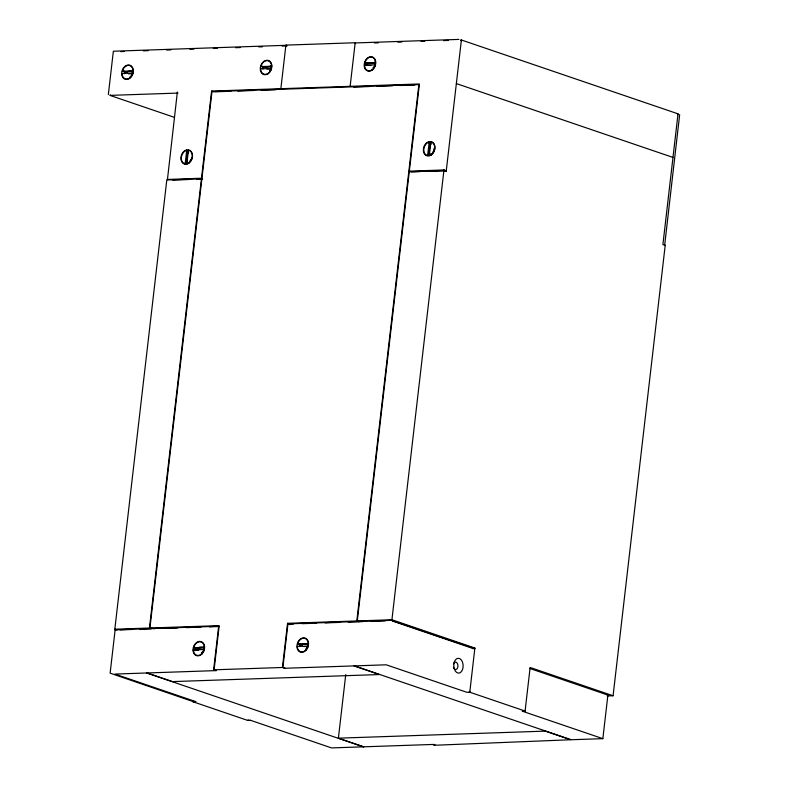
<?xml version="1.0" encoding="UTF-8"?>
<svg xmlns="http://www.w3.org/2000/svg" width="788" height="788" viewBox="0 0 788 788"><rect width="100%" height="100%" fill="white"/><g stroke="black" fill="none" stroke-linecap="round" stroke-linejoin="round"><path stroke-width="1.18" d="M131.99 74.427A3.507 2.65 -71.2 0 0 132.266 73.757L132.473 71.984A3.507 2.65 -71.2 0 0 132.423 71.639M132.827 73.107L132.62 73.806A7.023 5.299 -71.2 0 1 126.769 79.076A7.023 5.299 -71.2 0 1 122.101 74.17L122.061 73.471L132.827 73.107L132.542 73.511L128.464 73.658L132.542 73.511L132.788 71.353L124.681 71.629L124.435 73.796M203.718 649.627L203.787 648.386A3.507 2.65 -71.2 0 0 203.698 647.884M203.915 649.657L204.348 646.672A7.023 5.299 -71.2 0 0 199.669 641.767A7.023 5.299 -71.2 0 0 193.818 647.027C194.557 649.686 201.689 646.859 204.112 647.726L195.995 648.031L193.71 647.381M270.688 69.374A3.507 2.65 -71.2 0 0 270.816 69.029L271.023 67.256A3.507 2.65 -71.2 0 0 270.658 66.005M267.014 68.93L271.082 68.792L271.584 65.532A7.023 5.299 -71.2 0 0 266.905 60.637A7.023 5.299 -71.2 0 0 261.055 65.897C261.793 68.556 268.925 65.729 271.348 66.596L263.231 66.901L262.985 69.068M303.685 646.515L307.753 646.377L308.256 643.126A7.023 5.299 -71.2 0 0 303.577 638.221A7.023 5.299 -71.2 0 0 297.726 643.481C298.465 646.14 305.596 643.323 308.019 644.18L299.903 644.486L299.657 646.653M374.871 64.951L374.94 63.71A3.507 2.65 -71.2 0 0 374.704 62.745M375.068 64.98L375.492 61.996A7.023 5.299 -71.2 0 0 370.823 57.091A7.023 5.299 -71.2 0 0 364.972 62.35C365.711 65.01 372.832 62.183 375.255 63.05L367.149 63.355L364.864 62.705M461.295 40.897L461.394 39.991L678.025 113.836L662.895 244.595L665.2 245.383L613.084 695.755L607.115 695.962M677.916 114.752L678.025 113.836M184.884 163.766L186.392 162.505L187.544 152.242L186.746 150.281L186.175 150.449A7.023 5.289 -71 0 0 181.368 157.216A7.023 5.289 -71 0 0 184.609 163.687L186.332 162.555L187.593 152.32L186.46 150.36M427.342 155.492L428.849 154.241L430.002 143.968L429.214 142.017L428.633 142.185A7.023 5.289 -71 0 0 423.826 148.942A7.023 5.289 -71 0 0 427.076 155.423L428.79 154.29L430.051 144.046L428.918 142.086M117.136 629.996L114.821 629.208L166.8 179.989L201.433 178.807L149.454 628.026L151.759 628.814M215.932 670.618L214.05 669.948L213.725 668.923L218.67 626.243L115.137 629.839L110.123 673.159L193.208 701.606L195.562 701.556M167.44 179.605L177.359 92.029M419.994 171.646L411.631 171.932L409.327 171.144L419.413 83.971L211.588 91.063L201.501 178.226L167.243 179.457M154.655 628.716L149.917 628.006L211.982 91.625L418.881 84.572L356.816 620.954L359.121 621.742L348.188 622.116M280.863 88.699L285.906 45.113L355.181 42.749L350.138 86.335M345.745 674.617L338.387 738.169L545.286 731.116L570.64 739.755L435.321 745.231L433.016 744.453L331.521 747.91L250.495 720.291L247.609 720.39L193.04 701.783L195.926 701.684L114.9 674.065L216.385 670.598L214.09 669.81L219.192 625.642L149.917 628.006M613.084 695.755L530.127 667.475L525.084 711.062L469.776 692.209L466.89 692.307L386.228 664.806L284.744 668.263L282.439 667.485L287.541 623.318L356.816 620.954M391.853 620.333L287.945 623.879L283 666.559L283.325 667.584L285.207 668.254M363.248 621.594L359.584 621.722L357.279 620.934L409.258 171.725L443.9 170.543L446.205 171.331L461.394 39.991M469.776 692.209L474.878 648.041L391.922 619.752L443.9 170.543M354.482 665.89L571.103 739.735L602.85 738.661L607.893 695.075L529.546 668.362M664.619 245.186L665.2 245.383L664.639 245.393L679.66 114.664M185.15 163.815L186.746 150.281M186.854 163.756L188.45 150.222L188.992 150.35A7.023 5.289 -71 0 1 192.233 156.832A7.023 5.289 -71 0 1 187.426 163.589L186.854 163.756L188.066 162.495L187.14 163.687M427.618 155.551L429.214 142.017M285.798 46.019L286.477 45.31M355.073 43.655L355.605 42.926L458.98 39.4M434.956 744.345L434.434 745.074L432.553 744.463M469.875 691.293L469.047 692.228M124.681 71.629L132.798 71.324C130.375 70.457 123.243 73.284 122.504 70.624A7.023 5.299 -71.2 0 1 128.355 65.355A7.023 5.299 -71.2 0 1 133.034 70.26L132.443 73.048M271.279 68.733L260.611 68.743L260.641 69.442A7.023 5.299 -71.2 0 0 265.32 74.348A7.023 5.299 -71.2 0 0 271.171 69.088L270.875 68.852M307.95 646.318L297.283 646.337L297.322 647.037A7.023 5.299 -71.2 0 0 301.991 651.932A7.023 5.299 -71.2 0 0 307.842 646.672L308.049 645.963M271.023 67.256L271.584 65.532M374.94 63.71L375.492 61.996M203.787 648.386L204.348 646.672M308.285 643.471L307.714 645.017L308.256 643.126M271.614 65.887L270.993 68.32M375.521 62.341L374.901 64.774M204.368 647.017L203.747 649.45M132.492 72.329L132.798 71.619M271.042 67.601L271.348 66.891M374.96 64.064L375.255 63.345M203.806 648.741L204.102 648.022M307.783 645.017L308.019 644.476M132.492 72.506L132.788 71.885M271.042 67.778L271.338 67.157M374.95 64.242L375.255 63.621M203.806 648.918L204.102 648.297M308.01 644.751L307.881 645.017A3.713 2.807 -71.2 0 0 307.694 643.806M132.532 73.52L132.67 72.979M271.377 68.379L270.924 68.674L271.22 68.251M429.884 155.325A7.023 5.289 -71 0 0 434.7 148.558A7.023 5.289 -71 0 0 431.45 142.086L430.908 141.958L429.312 155.492L431.135 153.63M186.392 162.505L187.455 161.973M184.609 163.687L187.071 161.757M427.076 155.423L428.711 154.133M187.593 152.32L188.677 152.173M430.051 144.046L431.351 143.918M192.676 701.655L193.208 701.606L192.774 700.985M429.913 154.31L428.849 154.241M409.327 171.144L443.959 169.962L446.264 170.75L427.155 171.4M193.405 650.573A7.023 5.299 -71.2 0 0 198.083 655.478A7.023 5.299 -71.2 0 0 203.934 650.218L204.131 649.509L193.365 649.883L193.405 650.573L195.857 650.455M286.33 45.29L113.354 51.23L108.34 94.57M120.633 51.614L124.307 51.486M143.278 50.836L148.183 50.668M166.613 50.048L170.789 49.9M189.947 49.25L194.025 49.112M213.282 48.452L217.271 48.314M235.612 47.694L240.507 47.526M258.73 46.906L262.522 46.778M282.065 46.108L286.99 45.94M374.596 42.956L378.368 42.818M397.832 42.158L401.713 42.03M421.058 41.37L424.722 41.242M443.477 40.602L448.392 40.434M122.307 71.324L133.073 70.959M260.858 66.606L271.624 66.231M364.765 63.06L375.531 62.685M263.231 66.901L271.338 66.625M375.246 63.079L367.149 63.355L366.893 65.522L364.519 65.207L375.285 64.833L375.088 65.542A7.023 5.299 -71.2 0 1 369.237 70.802A7.023 5.299 -71.2 0 1 364.558 65.897L364.529 65.552M370.921 65.384L364.519 65.207M178.029 93.073L109.975 95.387L174.04 117.225M215.104 91.802L230.904 91.26M237.72 91.034L253.687 90.492M261.055 90.236L275.879 89.733M353.654 87.074L369.552 86.532M376.753 86.286L392.552 85.754M399.841 85.508L414.793 84.996M172.749 180.078L188.283 179.546M196.636 179.26L202.614 179.053M443.811 171.41L446.205 171.331M114.821 629.208L149.454 628.026M357.279 620.934L391.922 619.752M120.012 629.898L132.226 629.474M139.555 629.228L150.538 628.854M163.165 628.42L177.743 627.928M186.254 627.632L200.841 627.14M209.342 626.844L219.064 626.519M293.5 623.978L289.846 624.106L287.541 623.318M302.001 623.692L316.589 623.19M325.099 622.904L339.677 622.402M370.577 621.348L385.233 620.845M193.621 647.736L204.378 647.362M297.529 644.19L308.295 643.826M204.092 647.756C201.088 645.313 190.105 650.159 198.763 650.1L193.365 649.883M299.903 644.486L308.01 644.21M474.878 648.041L471.992 648.14L392.493 621.033M472.889 648.682L474.819 648.622L391.341 620.363M214.09 669.81L282.439 667.485M250.87 720.409L248.516 720.459L248.082 719.838M525.084 711.062L522.198 711.16L602.85 738.661M193.375 650.228L195.739 650.198M443.447 169.981L444.363 170.109M460.675 40.011L461.295 40.661M677.296 113.866L677.916 114.516M110.704 95.368L110.133 94.934M307.842 646.672L307.487 646.613A3.507 2.65 -71.2 0 1 306.936 647.756M263.143 66.872L264.886 67.374M122.396 70.969L126.336 72.102M297.618 643.835L301.558 644.958M114.752 629.789L115.334 629.986M364.972 62.35L367.789 63.276M261.055 65.897L265.763 67.433A3.507 2.65 -71.2 0 1 265.891 67.088M122.504 70.624L127.213 72.161A3.507 2.65 -71.2 0 1 127.341 71.816M297.726 643.481L302.434 645.027A3.507 2.65 -71.2 0 1 302.562 644.683A3.713 2.807 -71.2 0 0 302.365 645.027M193.818 647.027L196.636 647.953M456.351 83.577L672.982 157.423M211.588 91.063L213.893 91.841M287.945 623.879L290.25 624.667M354.019 665.909L379.363 674.548L172.464 681.6L147.12 672.962M338.387 738.169L363.741 746.807M146.657 672.982L363.278 746.827M428.633 142.185L430.504 145.209M186.175 150.449L188.046 153.483M307.645 644.505A3.507 2.65 -71.2 0 1 307.694 644.84M306.611 648.179A3.507 2.65 -71.2 0 1 306.118 648.642M203.452 650.504A3.507 2.65 -71.2 0 1 202.92 651.449M202.329 652.08A3.507 2.65 -71.2 0 1 202.073 652.287M453.514 663.929A3.713 2.344 88 0 1 457.099 663.043A3.713 2.344 88 0 1 457.01 668.815A3.713 2.344 88 0 1 453.464 667.298M307.783 646.524A3.713 2.807 -71.2 0 1 306.118 648.967M203.708 647.194A3.713 2.807 -71.2 0 1 203.954 649.696M203.747 650.445A3.713 2.807 -71.2 0 1 202.063 652.602M201.62 652.838A3.713 2.807 -71.2 0 1 201.324 652.947M434.178 148.528A3.507 2.64 -71 0 1 432.967 151.986M374.605 65.828A3.507 2.65 -71.2 0 1 373.965 66.911M373.482 67.404A3.507 2.65 -71.2 0 1 373.088 67.699M270.54 69.708A3.507 2.65 -71.2 0 1 269.939 70.595M191.642 158.033A3.507 2.64 -71 0 1 190.253 160.486M191.898 157.718A3.713 2.807 -71.2 0 1 190.085 160.91M132.719 71.974A3.713 2.807 -71.2 0 1 132.108 74.732M130.897 76.101A3.713 2.807 -71.2 0 1 130.158 76.485M270.708 65.64A3.713 2.807 -71.2 0 1 270.117 70.782M434.365 148.508A3.713 2.807 -71.2 0 1 433.213 152.045M374.615 62.094A3.713 2.807 -71.2 0 1 375.167 64.636M374.96 65.581A3.713 2.807 -71.2 0 1 373.364 67.837M305.98 650.346A7.437 5.615 -71.2 0 0 305.32 638.113A7.437 5.615 -71.2 0 0 296.918 646.79A7.437 5.615 -71.2 0 0 305.98 650.346M454.341 661.959A7.437 4.679 88 0 0 458.606 673.129A7.437 4.679 88 0 0 462.457 662.009A7.437 4.679 88 0 0 454.341 661.959M202.063 653.892A7.437 5.615 -71.2 0 0 201.413 641.659A7.437 5.615 -71.2 0 0 193.001 650.327A7.437 5.615 -71.2 0 0 202.063 653.892M188.864 163.224A7.437 5.615 -71.2 0 0 190.322 150.636A7.437 5.615 -71.2 0 0 180.935 157.226A7.437 5.615 -71.2 0 0 188.864 163.224M129.675 78.416A7.437 5.615 -71.2 0 0 131.133 65.828A7.437 5.615 -71.2 0 0 121.746 72.417A7.437 5.615 -71.2 0 0 129.675 78.416M268.225 73.688A7.437 5.615 -71.2 0 0 269.683 61.109A7.437 5.615 -71.2 0 0 260.296 67.689A7.437 5.615 -71.2 0 0 268.225 73.688M431.322 154.95A7.437 5.615 -71.2 0 0 432.779 142.372A7.437 5.615 -71.2 0 0 423.392 148.952A7.437 5.615 -71.2 0 0 431.322 154.95M372.133 70.142A7.437 5.615 -71.2 0 0 373.591 57.563A7.437 5.615 -71.2 0 0 364.204 64.143A7.437 5.615 -71.2 0 0 372.133 70.142"/></g></svg>
